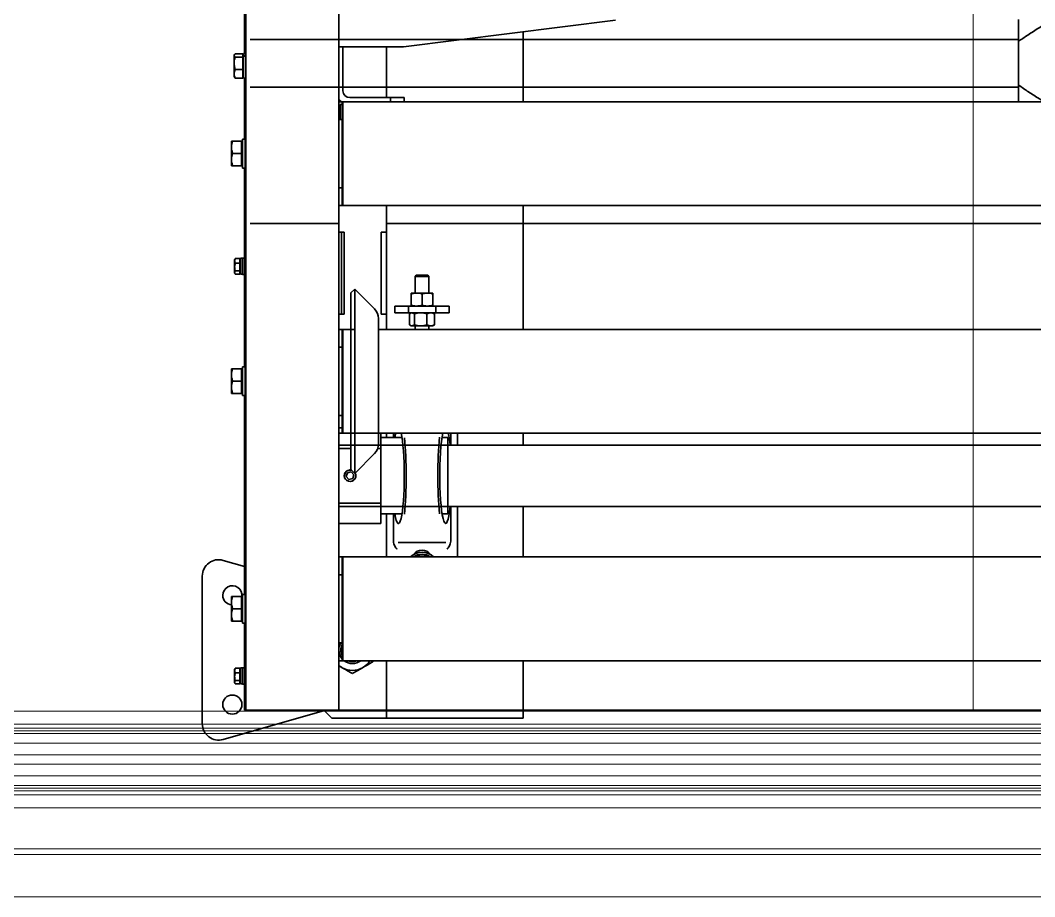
# Model space of a CAD drawing. Header units: millimetres. Extents: x 2509 to 128734, y 2492 to 91667.
# Drawn here: x 74784 to 75528, y 55818 to 56460 of the extents above; entities that cross this region are included whole.
import ezdxf
from ezdxf.enums import TextEntityAlignment as Align

# ---------------------------------------------------------------- set-up
doc = ezdxf.new("R2010")
doc.units = ezdxf.units.MM
doc.linetypes.add('CENTER', pattern=[50.8, 31.75, -6.35, 6.35, -6.35])
doc.layers.add('7标注层', color=4, linetype='Continuous')
doc.layers.add('SSH_输送系统', color=7, linetype='Continuous')
doc.layers.add('SR-输送线', color=7, linetype='Continuous', lineweight=35)
doc.styles.add('宋体', font='', dxfattribs={"width": 0.8, "height": 4})
doc.styles.get('宋体').set_extended_font_data('SimSun')

# ---------------------------------------------------------------- blocks, each defined once
blk = doc.blocks.new('*U220')
at = {"layer": 'SSH_输送系统', "lineweight": 15}
for p, q in [((23714.33, 6527.6), (23714.33, 7585.6)), ((22837.83, 6527.6), (25281.57, 6527.6)), ((22792.83, 6511.1), (25326.57, 6511.1)), ((22838.83, 6515.09), (25280.57, 6515.09)), ((22838.83, 6513.09), (25280.57, 6513.09)), ((22838.83, 6513.01), (25280.57, 6513.01)), ((22792.83, 6504.1), (25326.57, 6504.1)), ((22792.83, 6495.6), (25326.57, 6495.6)), ((22792.83, 6495.6), (25326.57, 6495.6)), ((22792.83, 6488.6), (25326.57, 6488.6)), ((22792.83, 6488.6), (25326.57, 6488.6)), ((22792.83, 6480.1), (25326.57, 6480.1)), ((22792.83, 6473.1), (25326.57, 6473.1)), ((22838.83, 6471.19), (25280.57, 6471.19)), ((22838.83, 6471.11), (25280.57, 6471.11)), ((22838.83, 6469.11), (25280.57, 6469.11)), ((23464.83, 6456.6), (25139.57, 6456.6)), ((22864.83, 6426.6), (25364.7, 6426.6)), ((22864.83, 6422.6), (25364.7, 6422.6)), ((22864.83, 6391.6), (25364.7, 6391.6))]:
    blk.add_line(p, q, dxfattribs=at)
for points in [[(25280.57, 6518.06), (22838.83, 6518.06)], [(22838.83, 6466.13), (25280.57, 6466.13)]]:
    blk.add_open_spline(points, degree=1, dxfattribs=at)
at = {"layer": 'SSH_输送系统', "style": '宋体'}
blk.add_attdef('NO.', text='', height=100, dxfattribs=at).set_placement((23613.19, 7009.55), align=Align.CENTER)
blk = doc.blocks.new('非常规移栽机')
at = {"color": 2, "linetype": 'Continuous', "lineweight": 35}
for p, q in [((7462.01, -10601.68), (7387.86, -10622.86)), ((7477.3, -10721.4), (7477.3, -10613.21)), ((7446.3, -10728.45), (7462.01, -10732.94))]:
    blk.add_line(p, q, dxfattribs=at)
at = {"color": 4, "linetype": 'Continuous', "lineweight": 35}
for p, q in [((7242.3, -10617.31), (7242.3, -10623.31)), ((7342.3, -10617.31), (7242.3, -10617.31)), ((7342.3, -10623.31), (7342.3, -10617.31)), ((7342.3, -10617.31), (7382.3, -10617.31)), ((7342.3, -10659.41), (7342.3, -10617.31)), ((7388.3, -10623.31), (7382.3, -10617.31)), ((7442.3, -10623.31), (6284.3, -10623.31)), ((7242.3, -10633.31), (7242.3, -10623.31)), ((7242.3, -10623.31), (7342.3, -10623.31)), ((7332.3, -10623.31), (7252.3, -10623.31)), ((7377.3, -10623.31), (7377.3, -11573.31)), ((7381.3, -10623.31), (7377.3, -10623.31)), ((7441.3, -10623.31), (7381.3, -10623.31)), ((7445.3, -10623.31), (7441.3, -10623.31)), ((7446.3, -10623.31), (7445.3, -10623.31)), ((7445.3, -10623.31), (7445.3, -11573.31)), ((7446.3, -10623.31), (7446.3, -10686.87)), ((7242.3, -10659.41), (7242.3, -10633.31)), ((7447.9, -10642.31), (7446.3, -10642.31)), ((7447.9, -10642.31), (7447.9, -10654.31)), ((7447.9, -10642.41), (7449.2, -10642.41)), ((7449.2, -10642.41), (7449.2, -10654.21)), ((7449.7, -10643.71), (7449.7, -10642.57)), ((7449.7, -10642.57), (7453.13, -10642.57)), ((7449.7, -10643.31), (7449.2, -10643.31)), ((7449.7, -10644.86), (7449.7, -10643.71)), ((7449.7, -10647.72), (7449.7, -10644.86)), ((7449.7, -10644.86), (7453.13, -10644.86)), ((7449.7, -10650.59), (7449.7, -10647.72)), ((7453.24, -10642.86), (7453.58, -10643.71)), ((7453.58, -10643.31), (7453.3, -10642.83)), ((7453.58, -10643.31), (7453.58, -10643.71)), ((7453.58, -10647.72), (7453.58, -10643.71)), ((7453.58, -10652.32), (7453.58, -10647.72)), ((7446.3, -10654.31), (7447.9, -10654.31)), ((7447.9, -10654.21), (7449.2, -10654.21)), ((7449.2, -10653.31), (7449.7, -10653.31)), ((7449.7, -10650.59), (7453.13, -10650.59)), ((7449.7, -10652.32), (7449.7, -10650.59)), ((7449.7, -10654.04), (7449.7, -10652.32)), ((7449.7, -10654.04), (7453.13, -10654.04)), ((7453.13, -10654.04), (7453.25, -10653.75)), ((7453.3, -10653.78), (7453.58, -10653.31)), ((7453.58, -10653.31), (7453.58, -10652.32)), ((7377.3, -10659.41), (6098.8, -10659.41)), ((7352.3, -10659.41), (7352.3, -10658.65)), ((7374.8, -10659.91), (7374.3, -10659.41)), ((7374.3, -10735.41), (7374.3, -10659.41)), ((7374.8, -10659.91), (7374.8, -10734.91)), ((7377.3, -10672.41), (7374.8, -10672.41)), ((7445.8, -10685.41), (7445.3, -10685.41)), ((7445.8, -10685.41), (7445.8, -10709.41)), ((7445.8, -10686.87), (7447.9, -10686.87)), ((7447.9, -10686.87), (7447.9, -10707.96)), ((7448.5, -10688.41), (7447.9, -10688.41)), ((7448.5, -10692.91), (7448.5, -10688.41)), ((7448.5, -10688.41), (7455.05, -10688.41)), ((7448.5, -10697.41), (7448.5, -10692.91)), ((7455.85, -10688.41), (7455.85, -10692.91)), ((7455.85, -10701.91), (7455.85, -10692.91)), ((7448.5, -10697.41), (7455.05, -10697.41)), ((7448.5, -10701.91), (7448.5, -10697.41)), ((7448.5, -10706.41), (7448.5, -10701.91)), ((7455.85, -10706.41), (7455.85, -10701.91)), ((7445.3, -10709.41), (7445.8, -10709.41)), ((7445.8, -10707.96), (7447.9, -10707.96)), ((7446.3, -10707.96), (7446.3, -10853.57)), ((7447.9, -10706.41), (7448.5, -10706.41)), ((7448.5, -10706.41), (7455.05, -10706.41)), ((7374.8, -10722.41), (7377.3, -10722.41)), ((6098.8, -10735.41), (7377.3, -10735.41)), ((7242.3, -10735.41), (7242.3, -10772.39)), ((7290.3, -10772.39), (7290.3, -10735.41)), ((7310.82, -10735.41), (7311.11, -10735.89)), ((7321.5, -10735.89), (7321.78, -10735.41)), ((7342.3, -10766.89), (7342.3, -10735.41)), ((7374.3, -10735.41), (7374.8, -10734.91)), ((7298.94, -10746.09), (7302.03, -10746.09)), ((7302.03, -10746.09), (7330.57, -10746.09)), ((7330.57, -10746.09), (7333.67, -10746.09)), ((7295.3, -10772.39), (7295.3, -10747.03)), ((7337.3, -10766.89), (7337.3, -10747.03)), ((7346.5, -10759.89), (7377.3, -10759.89)), ((7346.5, -10774.89), (7346.5, -10759.89)), ((7301.59, -10766.89), (7297.3, -10766.89)), ((7297.3, -10822.89), (7297.3, -10766.89)), ((7346.5, -10766.89), (7331.02, -10766.89)), ((7377.3, -10772.39), (6361.8, -10772.39)), ((7377.3, -10774.89), (7346.5, -10774.89)), ((7346.5, -10814.89), (7346.5, -10774.89)), ((7365.5, -10796.61), (7351.17, -10811.19)), ((7368.35, -10799.41), (7365.5, -10796.61)), ((7365.5, -10796.61), (7365.5, -10931.61)), ((7366.18, -10795.51), (7367.06, -10792.76)), ((7366.18, -10795.51), (7368.13, -10797.65)), ((7369.88, -10792.14), (7367.06, -10792.76)), ((7368.13, -10797.65), (7370.95, -10797.03)), ((7369.88, -10792.14), (7371.82, -10794.28)), ((7371.82, -10794.28), (7370.95, -10797.03)), ((7368.35, -10799.41), (7368.35, -10928.8)), ((6361.8, -10817.39), (7377.3, -10817.39)), ((7242.3, -10817.39), (7242.3, -10826.11)), ((7290.3, -10826.11), (7290.3, -10817.39)), ((7295.3, -10826.11), (7295.3, -10817.39)), ((7346.5, -10814.89), (7348.86, -10814.89)), ((7346.5, -10826.11), (7346.5, -10814.89)), ((7348.3, -10910.01), (7348.3, -10818.2)), ((7368.35, -10814.89), (7377.3, -10814.89)), ((7377.3, -10826.11), (6128.3, -10826.11)), ((7297.3, -10822.89), (7301.59, -10822.89)), ((7331.02, -10822.89), (7346.5, -10822.89)), ((7337.3, -10826.11), (7337.3, -10822.89)), ((7342.3, -10826.11), (7342.3, -10822.89)), ((7374.3, -10826.11), (7368.35, -10826.11)), ((7374.8, -10826.61), (7374.3, -10826.11)), ((7374.3, -10826.18), (7374.3, -10826.11)), ((7374.3, -10902.11), (7374.3, -10826.18)), ((7374.8, -10826.61), (7374.8, -10901.61)), ((7377.3, -10829.89), (7374.8, -10829.89)), ((7377.3, -10839.11), (7374.8, -10839.11)), ((7445.8, -10852.11), (7445.3, -10852.11)), ((7445.8, -10852.11), (7445.8, -10876.11)), ((7445.8, -10853.57), (7447.9, -10853.57)), ((7447.9, -10853.57), (7447.9, -10874.66)), ((7448.5, -10855.11), (7447.9, -10855.11)), ((7448.5, -10859.61), (7448.5, -10855.11)), ((7448.5, -10855.11), (7455.05, -10855.11)), ((7455.85, -10855.11), (7455.85, -10859.61)), ((7448.5, -10864.11), (7448.5, -10859.61)), ((7448.5, -10864.11), (7455.05, -10864.11)), ((7448.5, -10868.61), (7448.5, -10864.11)), ((7455.85, -10868.61), (7455.85, -10859.61)), ((7447.9, -10873.11), (7448.5, -10873.11)), ((7448.5, -10873.11), (7448.5, -10868.61)), ((7448.5, -10873.11), (7455.05, -10873.11)), ((7455.85, -10873.11), (7455.85, -10868.61)), ((7445.3, -10876.11), (7445.8, -10876.11)), ((7445.8, -10874.66), (7447.9, -10874.66)), ((7446.3, -10874.66), (7446.3, -11020.27)), ((7374.8, -10889.11), (7377.3, -10889.11)), ((6128.3, -10902.11), (7348.3, -10902.11)), ((7242.3, -10902.11), (7242.3, -10979.51)), ((7311.3, -10902.11), (7311.3, -10904.69)), ((7321.3, -10904.69), (7321.3, -10902.11)), ((7342.3, -10902.11), (7342.3, -10913.3)), ((7365.5, -10902.11), (7377.3, -10902.11)), ((7368.35, -10902.11), (7374.3, -10902.11)), ((7374.3, -10902.11), (7374.8, -10901.61)), ((7307.14, -10913.48), (7307.14, -10905.41)), ((7308.3, -10904.69), (7307.64, -10905.07)), ((7308.3, -10904.69), (7309.95, -10904.69)), ((7309.95, -10904.69), (7317.34, -10904.69)), ((7312.76, -10913.48), (7312.76, -10905.41)), ((7317.34, -10904.69), (7323.69, -10904.69)), ((7321.92, -10913.48), (7321.92, -10905.41)), ((7323.69, -10904.69), (7324.3, -10904.69)), ((7324.96, -10905.07), (7324.3, -10904.69)), ((7325.46, -10913.48), (7325.46, -10905.41)), ((7296.3, -10919.19), (7296.3, -10914.19)), ((7296.3, -10914.19), (7306.3, -10914.19)), ((7306.3, -10914.19), (7306.3, -10919.19)), ((7326.3, -10914.19), (7306.3, -10914.19)), ((7307.64, -10913.81), (7308.3, -10914.19)), ((7324.3, -10914.19), (7324.96, -10913.81)), ((7326.3, -10919.19), (7326.3, -10914.19)), ((7326.3, -10914.19), (7336.3, -10914.19)), ((7336.3, -10914.19), (7336.3, -10919.19)), ((7342.3, -10973.3), (7342.3, -10913.3)), ((7342.3, -10913.3), (7346.3, -10913.3)), ((7346.3, -10973.3), (7346.3, -10913.3)), ((7351.17, -10917.02), (7365.5, -10931.61)), ((7373.3, -10973.3), (7373.3, -10913.3)), ((7373.3, -10913.3), (7375.3, -10913.3)), ((7375.3, -10973.3), (7375.3, -10913.3)), ((7375.3, -10913.3), (7377.3, -10913.3)), ((7306.3, -10919.19), (7296.3, -10919.19)), ((7326.3, -10919.19), (7306.3, -10919.19)), ((7308.3, -10919.19), (7308.3, -10919.91)), ((7308.3, -10919.91), (7308.3, -10927.98)), ((7316.3, -10919.91), (7316.3, -10927.98)), ((7324.3, -10919.19), (7324.3, -10919.91)), ((7324.3, -10919.91), (7324.3, -10927.98)), ((7336.3, -10919.19), (7326.3, -10919.19)), ((7308.3, -10927.98), (7308.3, -10928.69)), ((7312.3, -10928.69), (7308.3, -10928.69)), ((7311.3, -10928.69), (7311.3, -10940.92)), ((7320.3, -10928.69), (7312.3, -10928.69)), ((7324.3, -10928.69), (7320.3, -10928.69)), ((7321.3, -10940.92), (7321.3, -10928.69)), ((7324.3, -10927.98), (7324.3, -10928.69)), ((7365.5, -10931.61), (7368.35, -10928.8)), ((7311.3, -10940.92), (7312.13, -10941.74)), ((7311.3, -10940.92), (7321.3, -10940.92)), ((7312.13, -10941.74), (7320.48, -10941.74)), ((7320.48, -10941.74), (7321.3, -10940.92)), ((7447.9, -10942.31), (7446.3, -10942.31)), ((7447.9, -10942.31), (7447.9, -10954.31)), ((7447.9, -10942.41), (7449.2, -10942.41)), ((7449.2, -10942.41), (7449.2, -10954.21)), ((7449.7, -10943.31), (7449.2, -10943.31)), ((7449.7, -10943.71), (7449.7, -10942.57)), ((7449.7, -10942.57), (7453.13, -10942.57)), ((7449.7, -10944.86), (7449.7, -10943.71)), ((7449.7, -10947.72), (7449.7, -10944.86)), ((7449.7, -10944.86), (7453.13, -10944.86)), ((7453.24, -10942.86), (7453.58, -10943.71)), ((7453.58, -10943.31), (7453.3, -10942.83)), ((7453.58, -10943.31), (7453.58, -10943.71)), ((7453.58, -10947.72), (7453.58, -10943.71)), ((7446.3, -10954.31), (7447.9, -10954.31)), ((7447.9, -10954.21), (7449.2, -10954.21)), ((7449.2, -10953.31), (7449.7, -10953.31)), ((7449.7, -10950.59), (7449.7, -10947.72)), ((7449.7, -10950.59), (7453.13, -10950.59)), ((7449.7, -10952.32), (7449.7, -10950.59)), ((7449.7, -10954.04), (7449.7, -10952.32)), ((7449.7, -10954.04), (7453.13, -10954.04)), ((7453.13, -10954.04), (7453.25, -10953.75)), ((7453.3, -10953.78), (7453.58, -10953.31)), ((7453.58, -10952.32), (7453.58, -10947.72)), ((7453.58, -10953.31), (7453.58, -10952.32)), ((7342.3, -10973.3), (7346.3, -10973.3)), ((7342.3, -10973.3), (7342.3, -10992.81)), ((7373.3, -10973.3), (7375.3, -10973.3)), ((7375.3, -10973.3), (7377.3, -10973.3)), ((7342.3, -10979.51), (6745.3, -10979.51)), ((7242.3, -10979.51), (7242.3, -10989.51)), ((7442.3, -10979.51), (7377.3, -10979.51)), ((7242.3, -10989.51), (7242.3, -10992.81)), ((7377.3, -10992.81), (6098.8, -10992.81)), ((7374.8, -10993.31), (7374.3, -10992.81)), ((7374.3, -11068.81), (7374.3, -10992.81)), ((7374.8, -10993.31), (7374.8, -11068.31)), ((7377.3, -11005.81), (7374.8, -11005.81)), ((7445.8, -11018.81), (7445.3, -11018.81)), ((7445.8, -11018.81), (7445.8, -11042.81)), ((7445.8, -11020.27), (7447.9, -11020.27)), ((7447.9, -11020.27), (7447.9, -11041.36)), ((7448.5, -11021.81), (7447.9, -11021.81)), ((7448.5, -11026.31), (7448.5, -11021.81)), ((7448.5, -11021.81), (7455.05, -11021.81)), ((7455.85, -11021.81), (7455.85, -11026.31)), ((7448.5, -11030.81), (7448.5, -11026.31)), ((7455.85, -11035.31), (7455.85, -11026.31)), ((7448.5, -11030.81), (7455.05, -11030.81)), ((7448.5, -11035.31), (7448.5, -11030.81)), ((7448.5, -11039.81), (7448.5, -11035.31)), ((7455.85, -11039.81), (7455.85, -11035.31)), ((7445.3, -11042.81), (7445.8, -11042.81)), ((7445.8, -11041.36), (7447.9, -11041.36)), ((7446.3, -11041.36), (7446.3, -11085.96)), ((7447.9, -11039.81), (7448.5, -11039.81)), ((7448.5, -11039.81), (7455.05, -11039.81)), ((7374.8, -11055.81), (7377.3, -11055.81)), ((7376.3, -11055.81), (7376.3, -11066.81)), ((7376.3, -11056.41), (7376.7, -11056.81)), ((7376.7, -11055.81), (7376.7, -11056.81)), ((7376.7, -11056.81), (7377.3, -11056.81)), ((6098.8, -11068.81), (7377.3, -11068.81)), ((6879.3, -11070.12), (6879.3, -11068.81)), ((6879.3, -11081.03), (6879.3, -11070.12)), ((7242.3, -11068.81), (7242.3, -11069.51)), ((7242.3, -11069.51), (7242.3, -11079.51)), ((7329.3, -11071.81), (7329.3, -11068.81)), ((7339.3, -11071.81), (7329.3, -11071.81)), ((7339.3, -11068.81), (7339.3, -11071.81)), ((7339.3, -11071.81), (7369.3, -11071.81)), ((7342.3, -11071.81), (7342.3, -11109.01)), ((7374.3, -11068.81), (7374.8, -11068.31)), ((7374.8, -11066.81), (7376.3, -11066.81)), ((7442.3, -11079.51), (6879.3, -11079.51)), ((6879.3, -11081.03), (6879.3, -11087.75)), ((7242.3, -11079.51), (7242.3, -11114.51)), ((7374.3, -11076.81), (7374.3, -11109.01)), ((6879.3, -11091.02), (6879.3, -11087.75)), ((7447.1, -11085.96), (7445.3, -11085.96)), ((7447.1, -11102.17), (7447.1, -11085.96)), ((7447.7, -11087.01), (7447.1, -11087.01)), ((7447.7, -11089.27), (7447.7, -11086.05)), ((7447.7, -11086.05), (7453.24, -11086.05)), ((7453.95, -11087.01), (7453.77, -11086.69)), ((7453.95, -11089.27), (7453.95, -11087.01)), ((6879.3, -11092.12), (6879.3, -11091.02)), ((6879.3, -11094.31), (6879.3, -11092.12)), ((6879.3, -11094.31), (6879.3, -11099.71)), ((7447.7, -11092.49), (7447.7, -11089.27)), ((7447.7, -11092.49), (7453.24, -11092.49)), ((7447.7, -11096.97), (7447.7, -11092.49)), ((7453.95, -11096.97), (7453.95, -11089.27)), ((6879.3, -11099.71), (6879.3, -11106.28)), ((7447.1, -11102.17), (7445.3, -11102.17)), ((7445.3, -11102.68), (7447.1, -11102.68)), ((7447.1, -11102.17), (7447.1, -11102.68)), ((7447.1, -11104.06), (7447.1, -11102.68)), ((7447.1, -11103.01), (7447.7, -11103.01)), ((7447.7, -11101.45), (7447.7, -11096.97)), ((7447.7, -11101.45), (7453.24, -11101.45)), ((7447.7, -11102.7), (7447.7, -11101.45)), ((7447.7, -11103.96), (7447.7, -11102.7)), ((7453.77, -11103.33), (7453.95, -11103.01)), ((7453.95, -11096.97), (7453.95, -11102.7)), ((7453.95, -11103.01), (7453.95, -11102.7)), ((6879.3, -11106.28), (6879.3, -11112.99)), ((7174.68, -11128.46), (7329.99, -11109.04)), ((7330.61, -11109.01), (7377.3, -11109.01)), ((7445.3, -11104.06), (7447.1, -11104.06)), ((7446.3, -11104.06), (7446.3, -11186.97)), ((7447.7, -11103.96), (7453.24, -11103.96)), ((6879.3, -11123.91), (6879.3, -11112.99)), ((7442.3, -11114.51), (6879.3, -11114.51)), ((7242.3, -11120.01), (7242.3, -11114.51)), ((6879.3, -11123.91), (6879.3, -11129.05))]:
    blk.add_line(p, q, dxfattribs=at)
for points in [[(7377.3, -10656.13), (7376.43, -10655.41), (7374.8, -10654.32)], [(7364.75, -10794.89), (7364.94, -10796.15), (7365.24, -10796.87)]]:
    blk.add_lwpolyline(points, dxfattribs=at)
at = {"color": 2, "linetype": 'Continuous', "lineweight": 35}
blk.add_circle((7455.3, -10627.31), 7, dxfattribs=at)
for centre, radius, start, end in [((7465.3, -10613.21), 12, 0, 105.9454), ((7455.3, -10707.31), 7, 0, 85.49354), ((7455.3, -10707.31), 7, 172.61295, 0), ((7465.3, -10721.4), 12, 254.0546, 0)]:
    blk.add_arc(centre, radius, start, end, dxfattribs=at)
at = {"color": 4, "linetype": 'Continuous', "lineweight": 35}
for centre, radius, start, end in [((7367.3, -10667.31), 15, 120, 148.21949), ((7367.3, -10667.31), 15, 60, 120), ((7367.3, -10667.31), 10, 52.18551, 127.81449), ((7367.3, -10667.31), 8.5, 68.3433, 111.6567), ((7367.3, -10667.31), 10, 1.03904, 41.40962), ((7367.3, -10667.31), 8.5, 1.03904, 28.07249), ((7367.3, -10667.31), 8.5, 331.92751, 1.03904), ((7367.3, -10667.31), 10, 329.33617, 1.03904), ((7316.3, -10726.89), 12, 225.1725, 314.8275), ((7316.3, -10726.89), 10.55, 233.77571, 306.22429), ((7316.3, -10732.89), 7.5, 215.09963, 324.90037), ((7316.3, -10726.89), 9, 251.02195, 270), ((7316.3, -10726.89), 9, 270, 288.97805), ((7369, -10794.89), 4.25, 255.64107, 180), ((7369, -10794.89), 4.17, 253.74163, 132.38663), ((7369, -10794.89), 4.17, 132.38663, 207.35488), ((7358.3, -10818.2), 10, 135.5, 180), ((7358.3, -10910.01), 10, 180, 224.5), ((7369.3, -11076.81), 5, 0, 90), ((7369.3, -11076.81), 10, 36.8699, 57.24732), ((7330.61, -11114.01), 5, 90, 97.12502)]:
    blk.add_arc(centre, radius, start, end, dxfattribs=at)
for centre, major_axis, start_param, end_param in [((7299.01, -10794.89), (0, 35), 3.61122, 7.155759), ((7333.6, -10794.89), (0, 35), 5.639684, 8.95515), ((7299.06, -10794.89), (0, 45.8), 4.050062, 5.366939), ((7333.55, -10794.89), (0, 45.8), 0.90847, 2.225346), ((7299.01, -10794.89), (0, 35), 2.269019, 2.671965), ((7333.6, -10794.89), (0, 35), 3.61122, 3.785094)]:
    blk.add_ellipse(centre, major_axis=major_axis, ratio=0.122785, start_param=start_param, end_param=end_param, dxfattribs=at)
for points, knots in [([(7359.8, -10654.32), (7359.98, -10654.21), (7361.33, -10653.44), (7363.87, -10651.97), (7366.15, -10650.65), (7367.3, -10649.99)], [0, 0, 0, 0, 0.607134, 4.596815, 8.660249, 8.660249, 8.660249, 8.660249]), ([(7367.3, -10649.99), (7368.52, -10650.69), (7370.98, -10652.11), (7373.52, -10653.57), (7374.8, -10654.32)], [0, 0, 0, 0, 4.290828, 8.660249, 8.660249, 8.660249, 8.660249]), ([(7453.58, -10643.71), (7453.58, -10643.74), (7453.57, -10644.13), (7453.34, -10644.5), (7453.13, -10644.86)], [0, 0, 0, 0, 0.085547, 1.239696, 1.239696, 1.239696, 1.239696]), ([(7453.13, -10644.86), (7453.3, -10645.53), (7453.54, -10646.48), (7453.57, -10647.45), (7453.58, -10647.72)], [0, 0, 0, 0, 2.084679, 2.910015, 2.910015, 2.910015, 2.910015]), ([(7453.58, -10647.72), (7453.53, -10648.43), (7453.46, -10649.4), (7453.2, -10650.33), (7453.13, -10650.59)], [0, 0, 0, 0, 2.104838, 2.908672, 2.908672, 2.908672, 2.908672]), ([(7352.3, -10658.65), (7353.52, -10657.94), (7355.98, -10656.52), (7358.52, -10655.06), (7359.8, -10654.32)], [0, 0, 0, 0, 4.290777, 8.660241, 8.660241, 8.660241, 8.660241]), ([(7374.8, -10654.32), (7374.98, -10654.42), (7375.82, -10654.9), (7376.65, -10655.38), (7377.3, -10655.76)], [0, 0, 0, 0, 0.61366, 2.886799, 2.886799, 2.886799, 2.886799]), ([(7453.13, -10650.59), (7453.31, -10651.03), (7453.55, -10651.6), (7453.57, -10652.18), (7453.58, -10652.32)], [0, 0, 0, 0, 1.377924, 1.793829, 1.793829, 1.793829, 1.793829]), ([(7453.58, -10652.32), (7453.52, -10652.78), (7453.45, -10653.36), (7453.19, -10653.92), (7453.13, -10654.04)], [0, 0, 0, 0, 1.413087, 1.790989, 1.790989, 1.790989, 1.790989]), ([(7455.05, -10688.41), (7455.27, -10689.14), (7455.73, -10690.61), (7455.81, -10692.14), (7455.85, -10692.91)], [0, 0, 0, 0, 2.273423, 4.588526, 4.588526, 4.588526, 4.588526]), ([(7455.85, -10688.41), (7455.85, -10688.41), (7455.81, -10688.41), (7455.38, -10688.41), (7455.05, -10688.41)], [0, 0, 0, 0, 0.1771363, 0.8038282, 0.8038282, 0.8038282, 0.8038282]), ([(7455.85, -10692.91), (7455.85, -10693.01), (7455.85, -10693.82), (7455.67, -10695.34), (7455.26, -10696.71), (7455.05, -10697.41)], [0, 0, 0, 0, 0.321732, 2.436431, 4.590244, 4.590244, 4.590244, 4.590244]), ([(7455.05, -10697.41), (7455.27, -10698.14), (7455.73, -10699.61), (7455.81, -10701.14), (7455.85, -10701.91)], [0, 0, 0, 0, 2.273412, 4.588526, 4.588526, 4.588526, 4.588526]), ([(7455.85, -10701.91), (7455.85, -10702.01), (7455.85, -10702.82), (7455.67, -10704.34), (7455.26, -10705.71), (7455.05, -10706.41)], [0, 0, 0, 0, 0.321732, 2.436431, 4.590244, 4.590244, 4.590244, 4.590244]), ([(7455.05, -10706.41), (7455.38, -10706.41), (7455.81, -10706.41), (7455.85, -10706.41), (7455.85, -10706.41)], [0, 0, 0, 0, 0.626692, 0.8038282, 0.8038282, 0.8038282, 0.8038282]), ([(7311.11, -10735.89), (7312.44, -10735.89), (7314.16, -10735.89), (7315.92, -10735.89), (7316.3, -10735.89)], [0, 0, 0, 0, 4.051114, 5.196154, 5.196154, 5.196154, 5.196154]), ([(7316.3, -10735.89), (7317.72, -10735.89), (7319.48, -10735.89), (7321.17, -10735.89), (7321.5, -10735.89)], [0, 0, 0, 0, 4.175874, 5.196154, 5.196154, 5.196154, 5.196154]), ([(7295.3, -10747.03), (7295.38, -10746.35), (7295.58, -10744.57), (7296.78, -10742.65), (7297.69, -10741.44), (7297.95, -10741.1), (7297.96, -10741.09)], [0, 0, 0, 0, 2.049593, 5.317587, 6.601392, 6.615559, 6.615559, 6.615559, 6.615559]), ([(7334.65, -10741.09), (7334.65, -10741.1), (7334.92, -10741.44), (7335.82, -10742.65), (7337.02, -10744.57), (7337.23, -10746.35), (7337.3, -10747.03)], [0, 0, 0, 0, 0.014167, 1.297973, 4.565995, 6.615587, 6.615587, 6.615587, 6.615587]), ([(7455.05, -10855.11), (7455.27, -10855.84), (7455.73, -10857.31), (7455.81, -10858.84), (7455.85, -10859.61)], [0, 0, 0, 0, 2.273423, 4.588526, 4.588526, 4.588526, 4.588526]), ([(7455.85, -10855.11), (7455.85, -10855.11), (7455.81, -10855.11), (7455.38, -10855.11), (7455.05, -10855.11)], [0, 0, 0, 0, 0.1771363, 0.8038282, 0.8038282, 0.8038282, 0.8038282]), ([(7455.85, -10859.61), (7455.85, -10859.71), (7455.85, -10860.52), (7455.67, -10862.04), (7455.26, -10863.41), (7455.05, -10864.11)], [0, 0, 0, 0, 0.32172, 2.436431, 4.590244, 4.590244, 4.590244, 4.590244]), ([(7455.05, -10864.11), (7455.27, -10864.84), (7455.73, -10866.31), (7455.81, -10867.84), (7455.85, -10868.61)], [0, 0, 0, 0, 2.273423, 4.588526, 4.588526, 4.588526, 4.588526]), ([(7455.85, -10868.61), (7455.85, -10868.71), (7455.85, -10869.52), (7455.67, -10871.04), (7455.26, -10872.41), (7455.05, -10873.11)], [0, 0, 0, 0, 0.32172, 2.436431, 4.590244, 4.590244, 4.590244, 4.590244]), ([(7455.05, -10873.11), (7455.38, -10873.11), (7455.81, -10873.11), (7455.85, -10873.11), (7455.85, -10873.11)], [0, 0, 0, 0, 0.626692, 0.8038282, 0.8038282, 0.8038282, 0.8038282]), ([(7309.95, -10904.69), (7309.89, -10904.69), (7309.38, -10904.7), (7308.43, -10904.85), (7307.58, -10905.22), (7307.14, -10905.41)], [0, 0, 0, 0, 0.204853, 1.551316, 2.92272, 2.92272, 2.92272, 2.92272]), ([(7307.14, -10905.41), (7307.29, -10905.28), (7307.45, -10905.14), (7307.62, -10905.09), (7307.63, -10905.09)], [0, 0, 0, 0, 0.5373026, 0.5835417, 0.5835417, 0.5835417, 0.5835417]), ([(7312.76, -10905.41), (7312.31, -10905.21), (7311.39, -10904.8), (7310.44, -10904.73), (7309.95, -10904.69)], [0, 0, 0, 0, 1.447024, 2.920557, 2.920557, 2.920557, 2.920557]), ([(7317.34, -10904.69), (7317.24, -10904.69), (7316.41, -10904.7), (7314.86, -10904.85), (7313.47, -10905.22), (7312.76, -10905.41)], [0, 0, 0, 0, 0.325928, 2.468073, 4.649876, 4.649876, 4.649876, 4.649876]), ([(7321.92, -10905.41), (7321.18, -10905.21), (7319.68, -10904.8), (7318.13, -10904.73), (7317.34, -10904.69)], [0, 0, 0, 0, 2.303146, 4.648483, 4.648483, 4.648483, 4.648483]), ([(7321.92, -10905.41), (7322.07, -10905.3), (7322.65, -10904.88), (7323.25, -10904.77), (7323.69, -10904.69)], [0, 0, 0, 0, 0.497247, 1.930653, 1.930653, 1.930653, 1.930653]), ([(7323.69, -10904.69), (7323.85, -10904.7), (7324.45, -10904.74), (7325.04, -10905.12), (7325.46, -10905.41)], [0, 0, 0, 0, 0.520269, 1.936706, 1.936706, 1.936706, 1.936706]), ([(7309.95, -10914.19), (7309.89, -10914.19), (7309.38, -10914.18), (7308.43, -10914.03), (7307.58, -10913.66), (7307.14, -10913.48)], [0, 0, 0, 0, 0.204853, 1.551316, 2.92272, 2.92272, 2.92272, 2.92272]), ([(7307.14, -10913.48), (7307.29, -10913.6), (7307.45, -10913.74), (7307.62, -10913.79), (7307.63, -10913.79)], [0, 0, 0, 0, 0.5373026, 0.5835417, 0.5835417, 0.5835417, 0.5835417]), ([(7312.76, -10913.48), (7312.31, -10913.68), (7311.39, -10914.08), (7310.44, -10914.15), (7309.95, -10914.19)], [0, 0, 0, 0, 1.447024, 2.920557, 2.920557, 2.920557, 2.920557]), ([(7317.34, -10914.19), (7317.24, -10914.19), (7316.41, -10914.18), (7314.86, -10914.03), (7313.47, -10913.66), (7312.76, -10913.48)], [0, 0, 0, 0, 0.325928, 2.468073, 4.649876, 4.649876, 4.649876, 4.649876]), ([(7321.92, -10913.48), (7321.18, -10913.68), (7319.68, -10914.08), (7318.13, -10914.15), (7317.34, -10914.19)], [0, 0, 0, 0, 2.303146, 4.648483, 4.648483, 4.648483, 4.648483]), ([(7321.92, -10913.48), (7322.07, -10913.58), (7322.65, -10914), (7323.25, -10914.11), (7323.69, -10914.19)], [0, 0, 0, 0, 0.497247, 1.930653, 1.930653, 1.930653, 1.930653]), ([(7323.69, -10914.19), (7323.85, -10914.18), (7324.45, -10914.14), (7325.04, -10913.76), (7325.46, -10913.48)], [0, 0, 0, 0, 0.520269, 1.936706, 1.936706, 1.936706, 1.936706]), ([(7308.3, -10919.91), (7308.95, -10919.71), (7310.26, -10919.3), (7311.62, -10919.23), (7312.3, -10919.19)], [0, 0, 0, 0, 2.020789, 4.078645, 4.078645, 4.078645, 4.078645]), ([(7312.3, -10919.19), (7312.4, -10919.19), (7313.12, -10919.2), (7314.47, -10919.35), (7315.69, -10919.72), (7316.3, -10919.91)], [0, 0, 0, 0, 0.285965, 2.16573, 4.080229, 4.080229, 4.080229, 4.080229]), ([(7316.3, -10919.91), (7316.95, -10919.71), (7318.26, -10919.3), (7319.62, -10919.23), (7320.3, -10919.19)], [0, 0, 0, 0, 2.020843, 4.078702, 4.078702, 4.078702, 4.078702]), ([(7320.3, -10919.19), (7320.4, -10919.19), (7321.12, -10919.2), (7322.47, -10919.35), (7323.69, -10919.72), (7324.3, -10919.91)], [0, 0, 0, 0, 0.285972, 2.165737, 4.080229, 4.080229, 4.080229, 4.080229]), ([(7308.3, -10927.98), (7308.95, -10928.18), (7310.26, -10928.58), (7311.62, -10928.65), (7312.3, -10928.69)], [0, 0, 0, 0, 2.02079, 4.078647, 4.078647, 4.078647, 4.078647]), ([(7312.3, -10928.69), (7312.4, -10928.69), (7313.12, -10928.68), (7314.47, -10928.53), (7315.69, -10928.16), (7316.3, -10927.98)], [0, 0, 0, 0, 0.285965, 2.165728, 4.080232, 4.080232, 4.080232, 4.080232]), ([(7316.3, -10927.98), (7316.95, -10928.18), (7318.26, -10928.58), (7319.62, -10928.65), (7320.3, -10928.69)], [0, 0, 0, 0, 2.020843, 4.078705, 4.078705, 4.078705, 4.078705]), ([(7320.3, -10928.69), (7320.4, -10928.69), (7321.12, -10928.68), (7322.47, -10928.53), (7323.69, -10928.16), (7324.3, -10927.98)], [0, 0, 0, 0, 0.285972, 2.165734, 4.080232, 4.080232, 4.080232, 4.080232]), ([(7453.58, -10943.71), (7453.58, -10943.74), (7453.57, -10944.13), (7453.34, -10944.5), (7453.13, -10944.86)], [0, 0, 0, 0, 0.085546, 1.239682, 1.239682, 1.239682, 1.239682]), ([(7453.13, -10944.86), (7453.3, -10945.53), (7453.54, -10946.48), (7453.57, -10947.45), (7453.58, -10947.72)], [0, 0, 0, 0, 2.084679, 2.91003, 2.91003, 2.91003, 2.91003]), ([(7453.58, -10947.72), (7453.53, -10948.43), (7453.46, -10949.4), (7453.2, -10950.33), (7453.13, -10950.59)], [0, 0, 0, 0, 2.104823, 2.908657, 2.908657, 2.908657, 2.908657]), ([(7453.13, -10950.59), (7453.31, -10951.03), (7453.55, -10951.6), (7453.57, -10952.18), (7453.58, -10952.32)], [0, 0, 0, 0, 1.377924, 1.793829, 1.793829, 1.793829, 1.793829]), ([(7453.58, -10952.32), (7453.52, -10952.78), (7453.45, -10953.36), (7453.19, -10953.92), (7453.13, -10954.04)], [0, 0, 0, 0, 1.413087, 1.790989, 1.790989, 1.790989, 1.790989]), ([(7455.05, -11021.81), (7455.27, -11022.54), (7455.73, -11024.01), (7455.81, -11025.54), (7455.85, -11026.31)], [0, 0, 0, 0, 2.273398, 4.588497, 4.588497, 4.588497, 4.588497]), ([(7455.85, -11021.81), (7455.85, -11021.81), (7455.81, -11021.81), (7455.38, -11021.81), (7455.05, -11021.81)], [0, 0, 0, 0, 0.1771363, 0.8038282, 0.8038282, 0.8038282, 0.8038282]), ([(7455.85, -11026.31), (7455.85, -11026.41), (7455.85, -11027.22), (7455.67, -11028.74), (7455.26, -11030.11), (7455.05, -11030.81)], [0, 0, 0, 0, 0.321743, 2.436457, 4.590273, 4.590273, 4.590273, 4.590273]), ([(7455.05, -11030.81), (7455.27, -11031.54), (7455.73, -11033.01), (7455.81, -11034.54), (7455.85, -11035.31)], [0, 0, 0, 0, 2.273398, 4.588497, 4.588497, 4.588497, 4.588497]), ([(7455.85, -11035.31), (7455.85, -11035.41), (7455.85, -11036.22), (7455.67, -11037.74), (7455.26, -11039.11), (7455.05, -11039.81)], [0, 0, 0, 0, 0.321743, 2.436457, 4.590273, 4.590273, 4.590273, 4.590273]), ([(7455.05, -11039.81), (7455.38, -11039.81), (7455.81, -11039.81), (7455.85, -11039.81), (7455.85, -11039.81)], [0, 0, 0, 0, 0.626692, 0.8038282, 0.8038282, 0.8038282, 0.8038282]), ([(6860.68, -11068.81), (6861.78, -11069.51), (6864.28, -11071.09), (6868.05, -11073.51), (6871.92, -11076.03), (6875.64, -11078.49), (6878.07, -11080.18), (6879.3, -11081.03)], [0, 0, 0, 0, 3.942093, 8.916938, 13.448061, 17.820709, 22.28229, 22.28229, 22.28229, 22.28229]), ([(7453.24, -11086.05), (7453.44, -11086.57), (7453.84, -11087.63), (7453.92, -11088.72), (7453.95, -11089.27)], [0, 0, 0, 0, 1.643912, 3.317948, 3.317948, 3.317948, 3.317948]), ([(7453.76, -11086.69), (7453.75, -11086.67), (7453.68, -11086.45), (7453.45, -11086.24), (7453.24, -11086.05)], [0, 0, 0, 0, 0.0745041, 0.8326331, 0.8326331, 0.8326331, 0.8326331]), ([(7453.95, -11089.27), (7453.95, -11089.35), (7453.95, -11089.93), (7453.79, -11091.02), (7453.42, -11092), (7453.24, -11092.49)], [0, 0, 0, 0, 0.232653, 1.762099, 3.319788, 3.319788, 3.319788, 3.319788]), ([(7453.24, -11092.49), (7453.32, -11092.77), (7453.74, -11094.23), (7453.86, -11095.74), (7453.95, -11096.97)], [0, 0, 0, 0, 0.857404, 4.543804, 4.543804, 4.543804, 4.543804]), ([(7453.95, -11096.97), (7453.95, -11097.3), (7453.92, -11098.81), (7453.54, -11100.29), (7453.24, -11101.45)], [0, 0, 0, 0, 0.97472, 4.546749, 4.546749, 4.546749, 4.546749]), ([(7453.24, -11101.45), (7453.44, -11101.65), (7453.84, -11102.06), (7453.92, -11102.49), (7453.95, -11102.7)], [0, 0, 0, 0, 0.732837, 1.479106, 1.479106, 1.479106, 1.479106]), ([(7453.95, -11102.7), (7453.95, -11102.73), (7453.95, -11102.96), (7453.79, -11103.38), (7453.42, -11103.77), (7453.24, -11103.96)], [0, 0, 0, 0, 0.103984, 0.787506, 1.483669, 1.483669, 1.483669, 1.483669]), ([(6859.3, -11126.09), (6860.92, -11125.07), (6863.97, -11123.13), (6868.35, -11120.32), (6872.36, -11117.7), (6875.99, -11115.3), (6878.26, -11113.72), (6879.3, -11112.99)], [0, 0, 0, 0, 5.761807, 10.865012, 15.667986, 20.137999, 23.911784, 23.911784, 23.911784, 23.911784])]:
    blk.add_open_spline(points, degree=3, knots=knots, dxfattribs=at)
blk = doc.blocks.new('A$C78651db9')
at = {"layer": 'SR-输送线', "rotation": 180}
blk.add_blockref('非常规移栽机', (30534.62, -6409.15), dxfattribs=at)
at = {"layer": 'SSH_输送系统', "xscale": -1}
blk.add_blockref('*U220', (47336.39, -2314.16), dxfattribs=at)

msp = doc.modelspace()

# ---------------------------------------------------------------- block references
at = {"layer": '7标注层', "linetype": 'CENTER'}
msp.add_blockref('A$C78651db9', (51860.401, 51740.213), dxfattribs=at)

doc.saveas('drawing.dxf')
